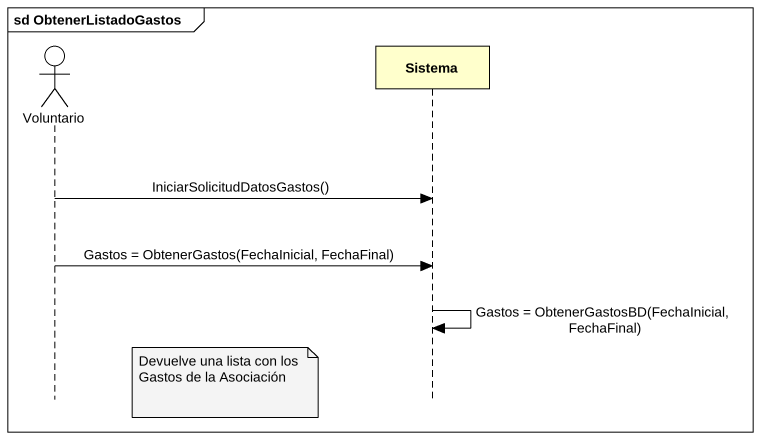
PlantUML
@startuml
mainframe sd ObtenerListadoGastos
hide footbox
actor Voluntario
participant Sistema

Voluntario -> Sistema : IniciarSolicitudDatosGastos()
Voluntario -> Sistema : Gastos = ObtenerGastos(FechaInicial, FechaFinal)
Sistema -> Sistema : Gastos = ObtenerGastosBD(FechaInicial, FechaFinal)
note right of Voluntario : Devuelve una lista con los Gastos de la Asociación
@enduml
